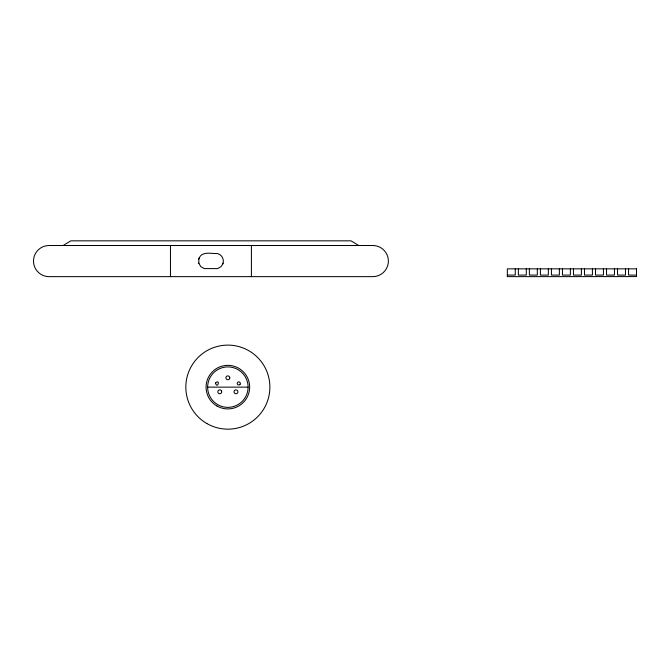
<?xml version="1.0" encoding="UTF-8"?>
<svg xmlns="http://www.w3.org/2000/svg" width="670" height="670" viewBox="0 0 670 670"><rect width="100%" height="100%" fill="white"/><g stroke="black" fill="none" stroke-linecap="round" stroke-linejoin="round"><path stroke-width="1" d="M198.839 258.829L198.839 263.318M223.035 263.318C224.35 259.273 221.72 254.617 217.616 253.553C211.603 253.88 202.223 250.89 199.174 258.034M222.7 264.114L221.108 266.576L217.616 268.595L204.25 268.595L200.766 266.576L198.747 263.101M198.747 259.047L199.225 257.908M222.649 264.24L223.118 263.101M63.072 245.513L70.852 240.84L351.013 240.84L358.802 245.513M507.341 275.085L515.272 275.085L515.272 268.854M636.5 275.085L628.561 275.085L628.561 268.854M207.625 387.134L248.093 387.134A20.234 20.234 0 0 0 217.742 369.614A20.234 20.234 0 0 0 217.742 404.655A20.234 20.234 0 0 0 248.093 387.134M625.479 268.854L625.479 275.085L617.539 275.085L617.539 268.854M614.457 268.854L614.457 275.085L606.518 275.085L606.518 268.854M603.436 268.854L603.436 275.085L595.504 275.085L595.504 268.854M592.414 268.854L592.414 275.085L584.483 275.085L584.483 268.854M581.401 268.854L581.401 275.085L573.461 275.085L573.461 268.854M570.379 268.854L570.379 275.085L562.44 275.085L562.44 268.854M559.358 268.854L559.358 275.085L551.418 275.085L551.418 268.854M548.336 268.854L548.336 275.085L540.397 275.085L540.397 268.854M537.315 268.854L537.315 275.085L529.375 275.085L529.375 268.854M526.293 268.854L526.293 275.085L518.354 275.085L518.354 268.854M251.401 245.513L251.401 276.635M170.465 245.513L170.465 276.635M215.464 383.039C217.583 389.798 220.681 378.24 215.464 383.039M229.802 377.796L229.743 378.299A1.943 1.943 0 0 1 227.524 379.714A1.943 1.943 0 0 1 225.924 377.629A1.943 1.943 0 0 1 227.859 375.853L229.232 376.423L229.802 377.796M234.575 390.426L234.266 390.836A1.943 1.943 0 0 0 235.781 393.742A1.943 1.943 0 0 0 237.775 391.138A1.943 1.943 0 0 0 234.575 390.426M240.103 384.22L239.852 384.538A1.558 1.558 0 0 1 237.289 383.969A1.558 1.558 0 0 1 238.889 381.892A1.558 1.558 0 0 1 240.103 384.22M372.805 245.513L49.061 245.513A15.561 15.561 0 0 0 33.5 261.074A15.561 15.561 0 0 0 49.061 276.635L372.805 276.635A15.561 15.561 0 0 0 388.374 261.074A15.561 15.561 0 0 0 372.805 245.513M636.5 268.854L507.341 268.854L507.341 276.635L636.5 276.584L636.5 268.854M221.46 390.836L221.15 390.426A1.943 1.943 0 0 0 217.892 392.31L218.085 392.779A1.943 1.943 0 0 0 220.748 393.491A1.943 1.943 0 0 0 221.46 390.836M216.963 406.003A21.792 21.792 0 0 0 249.65 387.134A21.792 21.792 0 0 0 216.963 368.266A21.792 21.792 0 0 0 216.963 406.003M206.846 423.532A42.026 42.026 0 0 0 269.884 387.134A42.026 42.026 0 0 0 206.846 350.745A42.026 42.026 0 0 0 206.846 423.532"/></g></svg>
